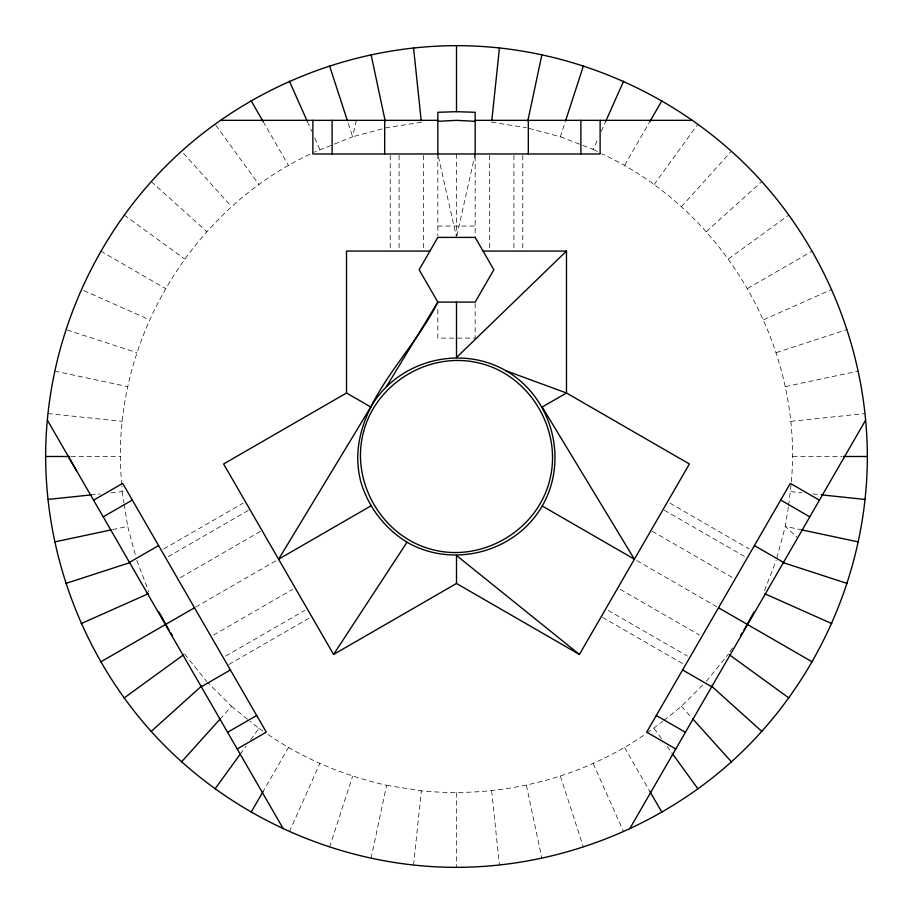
<?xml version="1.0" encoding="UTF-8"?>
<svg xmlns="http://www.w3.org/2000/svg" width="913" height="913" viewBox="0 0 913 913"><rect width="100%" height="100%" fill="white"/><g stroke="black" fill="none" stroke-linecap="round" stroke-linejoin="round"><path stroke-width="0.68" stroke-dasharray="4.57 3.42" d="M121.828 484.609C108.385 348.218 188.66 209.168 313.501 152.608M788.604 505.54L791.251 483.205M791.32 481.802C803.543 347.294 724.602 210.561 601.998 153.886M413.555 865.102L421.361 790.806C499.788 798.658 580.965 778.915 645.822 733.812M788.387 506.932L785.306 526.39L776.564 559.018M371.077 858.368L386.61 785.306C343.14 775.479 301.313 758.007 264.816 732.283M356.321 120.345L352.623 136.802L314.757 151.969M456.808 236.011L475.171 153.966M329.536 847.241L352.623 776.198M529.106 128.425L560.377 136.802L565.718 120.345M764.592 590.597L776.198 560.377M289.387 831.834L319.778 763.588M560.377 136.802L593.222 149.412L598.289 138.034M601.245 131.381L606.164 120.345M262.419 792.655L288.428 747.61M624.572 165.39L650.581 120.345M729.989 651.722L733.048 646.997M240.222 754.184L245.905 746.355M250.63 739.85L258.915 728.448L250.162 721.361M654.085 184.552L697.989 124.111M706.308 681.429L728.448 654.085M219.999 719.159L231.571 706.308L207.685 682.422M681.429 206.692L731.416 151.181M663.934 720.483L681.429 706.308L703.318 684.419M706.308 231.571L761.819 181.584M646.997 733.048L662.838 721.361M728.448 258.915L788.889 215.012M163.792 548.941L243.006 503.2M168.232 556.633L248.667 510.196M180.363 577.655L260.798 531.206M195.713 607.065L276.16 560.616M747.61 288.428L812.308 251.075M213.505 635.071L292.731 589.33M225.637 656.082L304.862 610.341M228.866 664.481L310.523 617.325M763.588 319.778L831.834 289.387M776.198 352.623L847.241 329.536M112.527 529.608L127.694 526.39L135.706 556.302M785.306 386.61L858.368 371.077M421.361 122.194L386.61 127.694L352.623 136.802L347.693 121.612M90.558 494.96L100.179 493.956M110.975 492.815L122.194 491.639L121.897 486.013M790.806 421.361L865.102 413.555M437.829 226.059L475.171 226.059M71.02 456.5L120.345 456.5M792.655 456.5L841.98 456.5M47.898 413.555L122.194 421.361M790.806 491.639L802.025 492.815M812.821 493.956L822.442 494.96M491.639 122.194L526.39 127.694M386.61 785.306L421.361 790.806M54.632 371.077L127.694 386.61M802.23 529.985L785.306 526.39L797.7 537.814M67.094 329.981L136.802 352.623M83.745 290.539L149.412 319.778M593.222 149.412L600.754 153.247M669.994 503.2L749.208 548.941M664.333 510.196L744.768 556.633M652.202 531.206L732.637 577.655M100.692 251.075L165.39 288.428M636.84 560.616L717.287 607.065M620.269 589.33L699.495 635.071M608.138 610.341L687.363 656.082M602.477 617.325L684.134 664.481M258.915 728.448L263.64 731.518M124.111 215.012L184.552 258.915M231.571 706.308L249.066 720.483M151.181 181.584L206.692 231.571M183.479 153.27L231.571 206.692M681.429 706.308L691.803 717.835M184.552 654.085L206.692 681.429M215.833 125.252L258.915 184.552M654.085 728.448L662.37 739.85M667.095 746.355L672.778 754.184M263.127 121.566L288.428 165.39M624.572 747.61L650.581 792.655M307.396 121.612L311.755 131.381M314.711 138.034L319.778 149.412M593.222 763.588L623.613 831.834M136.802 560.377L148.91 591.909M560.377 776.198L583.464 847.241M438.445 156.751L456.192 236.011M526.39 785.306L541.923 858.368M122.194 491.639L123.951 502.755M124.168 504.147L127.694 526.39M491.639 790.806L499.445 865.102M522.795 155.37L522.795 248.256M513.916 155.37L513.916 248.256M489.653 155.37L489.653 248.256M475.171 156.385L475.171 237.403M475.171 303.481L475.171 338.107L437.829 338.107L437.829 307.635M456.5 153.966L456.5 235.988M456.5 792.655L456.5 867.35M437.829 153.966L437.829 235.988M423.347 155.37L423.347 248.256M399.084 155.37L399.084 248.256M390.205 155.37L390.205 248.256"/><path stroke-width="1.37" d="M45.65 456.5C45.627 341.496 96.105 228.113 181.584 151.181C256.45 84.03 355.933 45.844 456.5 45.65C571.504 45.627 684.887 96.105 761.819 181.584C828.97 256.45 867.156 355.933 867.35 456.5C867.373 571.504 816.895 684.887 731.416 761.819C656.55 828.97 557.067 867.156 456.5 867.35C341.496 867.373 228.113 816.895 151.181 731.416C84.03 656.55 45.844 557.067 45.65 456.5L69.605 456.5M491.787 120.79L499.445 47.898M527.851 120.801L541.923 54.632M565.604 120.721L583.464 65.759M386.507 386.507L437.829 302.1L419.147 269.746L437.829 237.403L475.171 237.403L493.853 269.746L475.171 302.1L437.829 302.1C409.948 359.391 342.512 411.318 360.897 482.121C368.384 507.149 384.772 528.501 407.015 542.219C453.145 568.936 515.617 552.194 542.219 505.985C568.936 459.855 552.194 397.383 505.985 370.781C459.855 344.064 397.383 360.806 370.781 407.015L278.602 559.213L370.781 505.985M605.833 121.087L623.613 81.166M754.001 612.03L743.787 630.472M251.075 812.308L263.058 791.56M649.942 121.44L661.925 100.692M429.932 251.075L346.518 251.075L346.518 393.001L223.605 463.975L333.587 654.45L456.5 583.487L579.413 654.45L689.395 463.975L566.482 393.001L505.985 370.781M629.765 828.696L865.456 420.459M740.717 635.197L742.246 632.835M333.587 654.45L407.015 542.219M215.012 788.889L240.69 753.533M181.584 761.819L220.25 718.873M542.219 505.985L634.398 559.213L542.219 407.015L566.482 393.001L566.482 251.075L456.5 357.519L456.5 302.1M151.181 731.416L201.453 686.142M124.111 697.989L183.41 654.918M93.571 500.187L122.684 483.376L266.311 732.158L237.197 748.968M103.192 516.849L132.305 500.039M129.475 562.385L158.588 545.575M100.692 661.925L194.492 607.773M201.294 686.77L230.407 669.959M227.577 732.294L256.69 715.495M81.166 623.613L148.123 593.792M65.759 583.464L130.103 562.556M54.632 541.923L111.158 529.905M47.898 499.445L91.357 494.88M437.829 121.326L456.5 120.345L475.171 121.326M475.171 155.301L475.171 112.299L456.5 111.683L437.829 112.299L437.829 155.301M220.809 120.345L437.829 120.345M475.171 120.345L692.191 120.345M483.068 251.075L566.482 251.075M843.395 456.5L867.35 456.5M821.643 494.88L865.102 499.445M801.842 529.905L858.368 541.923M782.898 562.556L847.241 583.464M764.877 593.792L831.834 623.613M819.429 500.187L790.316 483.376L646.689 732.158L675.803 748.968M780.695 500.039L809.808 516.849M754.412 545.575L783.525 562.385M346.518 393.001L370.781 407.015M718.508 607.773L812.308 661.925M682.593 669.959L711.706 686.77M656.31 715.495L685.423 732.294M729.59 654.918L788.889 697.989M579.413 654.45L456.5 555.481L456.5 583.487M711.547 686.142L761.819 731.416M692.75 718.873L731.416 761.819M672.31 753.533L697.989 788.889M169.213 630.472L158.999 612.03M170.754 632.835L172.283 635.197M251.075 100.692L263.058 121.44M649.942 791.56L661.925 812.308M47.544 420.459L283.235 828.696M68.349 456.5L76.532 470.674M147.13 592.959L147.723 593.975M289.387 81.166L307.167 121.087M329.536 65.759L347.397 120.721M371.077 54.632L385.149 120.801M413.555 47.898L421.213 120.79M600.126 120.345L600.126 153.966L312.874 153.966L312.874 120.345M580.885 120.345L580.885 153.966M528.319 120.345L528.319 153.966M456.5 45.65L456.5 111.683M384.681 120.345L384.681 153.966M332.115 120.345L332.115 153.966M363.625 431.609C349.999 481.242 381.828 536.365 431.609 549.375C481.242 563.001 536.365 531.172 549.375 481.391C563.001 431.758 531.172 376.635 481.391 363.625C431.758 349.999 376.635 381.828 363.625 431.609"/></g></svg>
